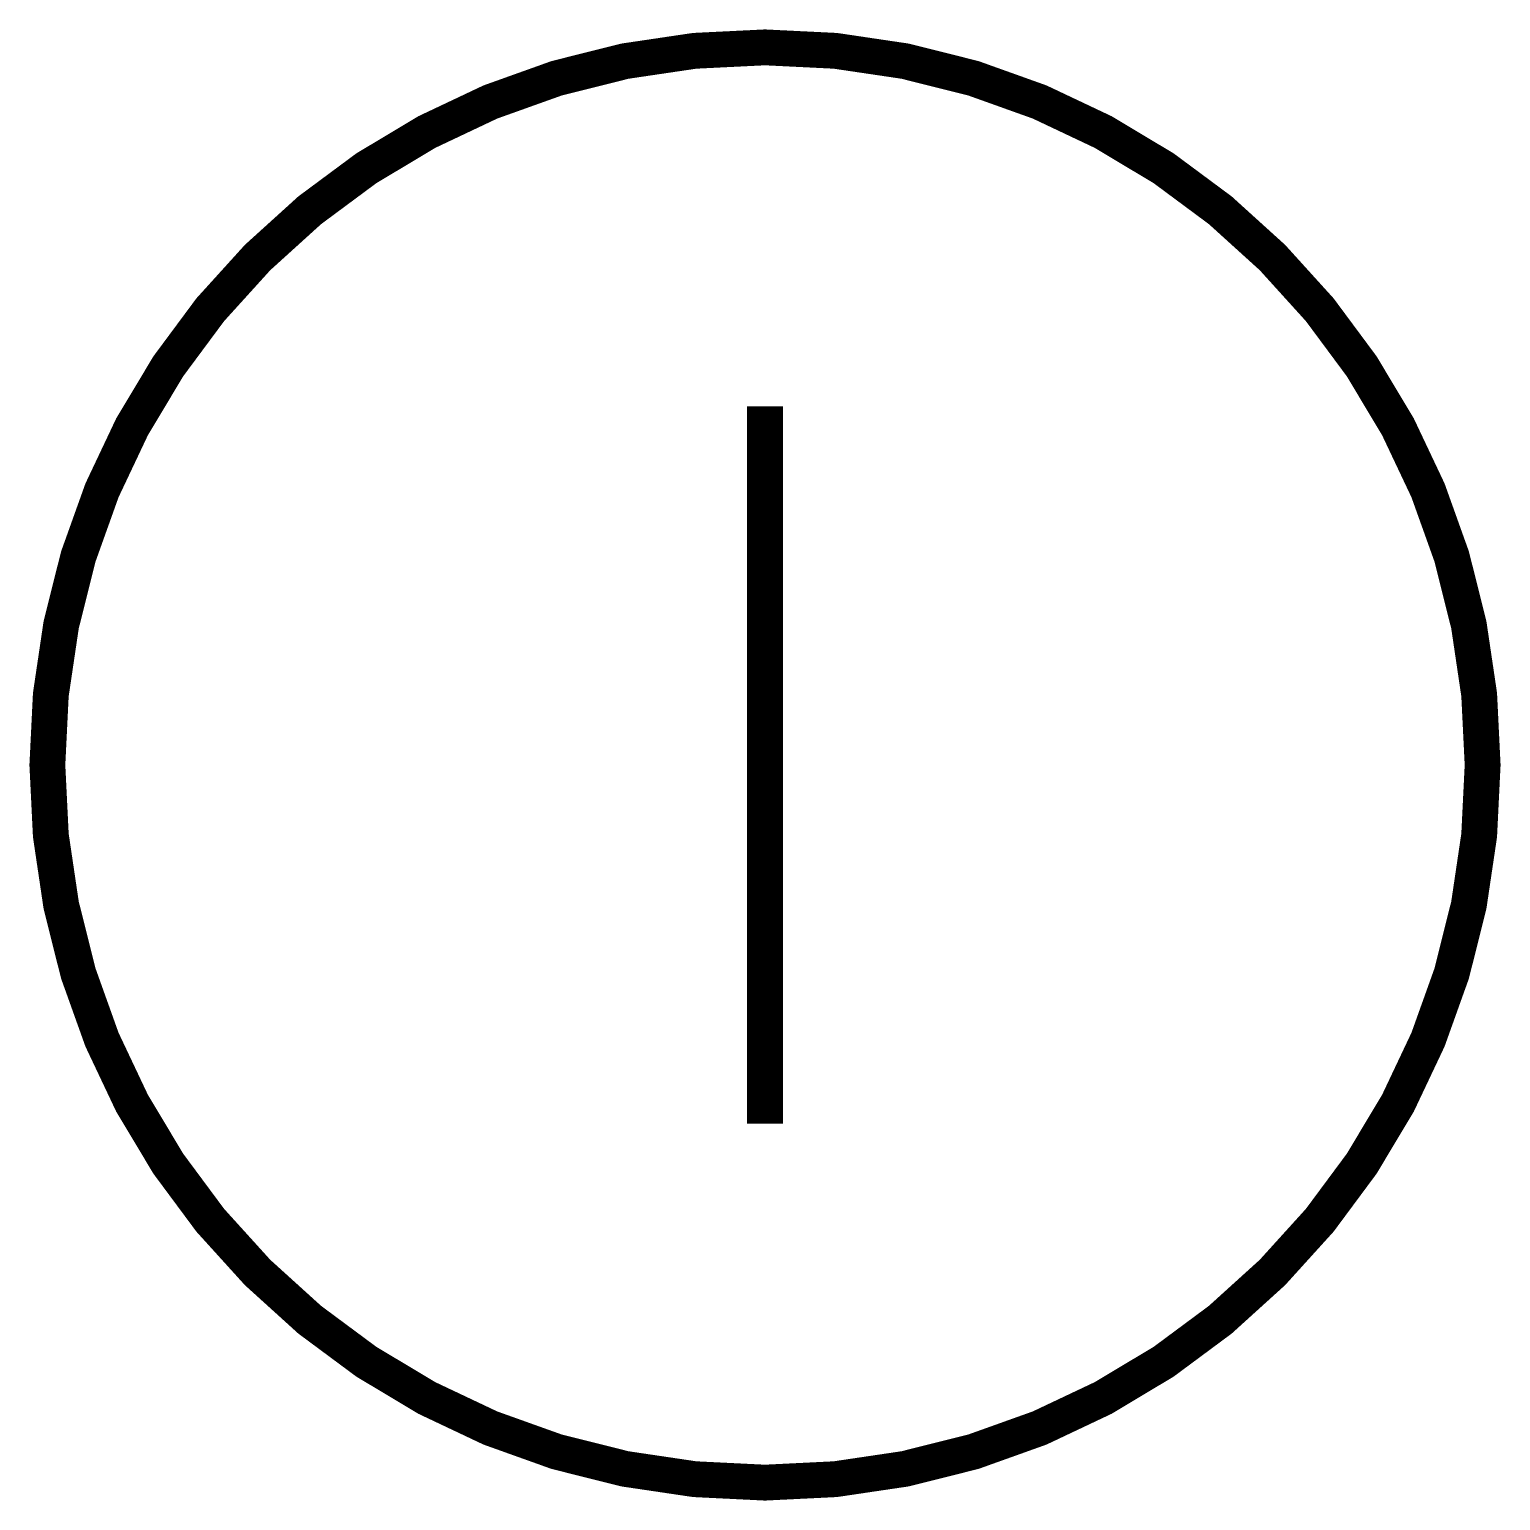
# Model space of a CAD drawing. Header units: inches. Extents: x -2.05 to 2.05, y -2.05 to 2.05.
import ezdxf

# ---------------------------------------------------------------- set-up
doc = ezdxf.new("R2010")
doc.units = ezdxf.units.IN
doc.header["$MEASUREMENT"] = 0

msp = doc.modelspace()

# ---------------------------------------------------------------- linework, layer by layer
at = {"const_width": 0.1}
msp.add_lwpolyline([(-2, 0, 1), (2, 0, 1)], format="xyb", close=True, dxfattribs=at)
at = {"color": 7, "const_width": 0.1}
msp.add_lwpolyline([(0, 1), (0, -1)], dxfattribs=at)

doc.saveas('drawing.dxf')
